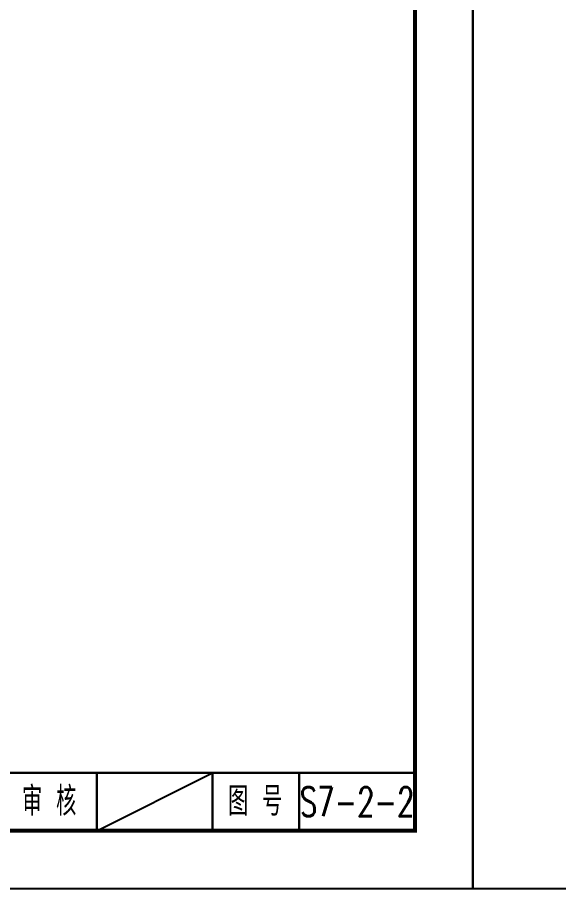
# Model space of a CAD drawing. Header units: millimetres. Extents: x 2 to 5882, y 1831 to 3462.
# Drawn here: x 763.6 to 857.2, y 2507.7 to 2658.2 of the extents above; entities that cross this region are included whole.
import ezdxf
from ezdxf.enums import TextEntityAlignment as Align

# ---------------------------------------------------------------- set-up
doc = ezdxf.new("R2010")
doc.units = ezdxf.units.MM
doc.layers.add('标注', color=4, linetype='Continuous')
doc.styles.get("Standard").update_dxf_attribs({"font": 'simplex1.shx', "width": 0.7, "bigfont": 'hztxt.shx'})

# ---------------------------------------------------------------- blocks, each defined once
blk = doc.blocks.new('series')
at = {"width": 0.75}
for tag, height, p in [('页码', 4, (-35, -19)), ('图名', 5, (-220, -282)), ('图号', 5, (-20, -282))]:
    blk.add_attdef(tag, text='', height=height, dxfattribs=at).set_placement(p, align=Align.MIDDLE_CENTER)
blk = doc.blocks.new('123')
blk.add_lwpolyline([(422.36, 2507.71), (422.36, 2804.71), (2.36, 2804.71), (2.36, 2507.71)], close=True)

msp = doc.modelspace()

# ---------------------------------------------------------------- linework, layer by layer
msp.add_line((777.36361, 2517.70635), (797.36361, 2527.70635))
for points, const_width in [([(832.36361, 2794.70635), (452.36361, 2794.70635), (452.36361, 2517.70635), (832.36361, 2517.70635), (832.36361, 2794.70635)], 0.7), ([(452.36361, 2527.70635), (832.36361, 2527.70635)], 0.4), ([(777.36361, 2517.70635), (777.36361, 2527.70635)], 0.4), ([(797.36361, 2517.70635), (797.36361, 2527.70635)], 0.4), ([(812.36361, 2517.70635), (812.36361, 2527.70635)], 0.4)]:
    msp.add_lwpolyline(points, dxfattribs=dict(const_width=const_width))

# ---------------------------------------------------------------- block references
ref = msp.add_blockref('series', (842.36361, 2804.70635))
ref.add_attrib('图号', 'S7-2-2', dxfattribs={"height": 5, "width": 0.7}).set_placement((822.36361, 2522.70635), align=Align.MIDDLE_CENTER)
at = {"layer": '标注'}
for p in [(420, 0), (840, 0)]:
    msp.add_blockref('123', p, dxfattribs=at)

# ---------------------------------------------------------------- texts
at = {"width": 0.7}
for s, p in [('审 核', (769.12764, 2522.80094)), ('图 号', (804.74681, 2522.80094))]:
    msp.add_text(s, height=5, dxfattribs=at).set_placement(p, align=Align.MIDDLE_CENTER)

doc.saveas('drawing.dxf')
